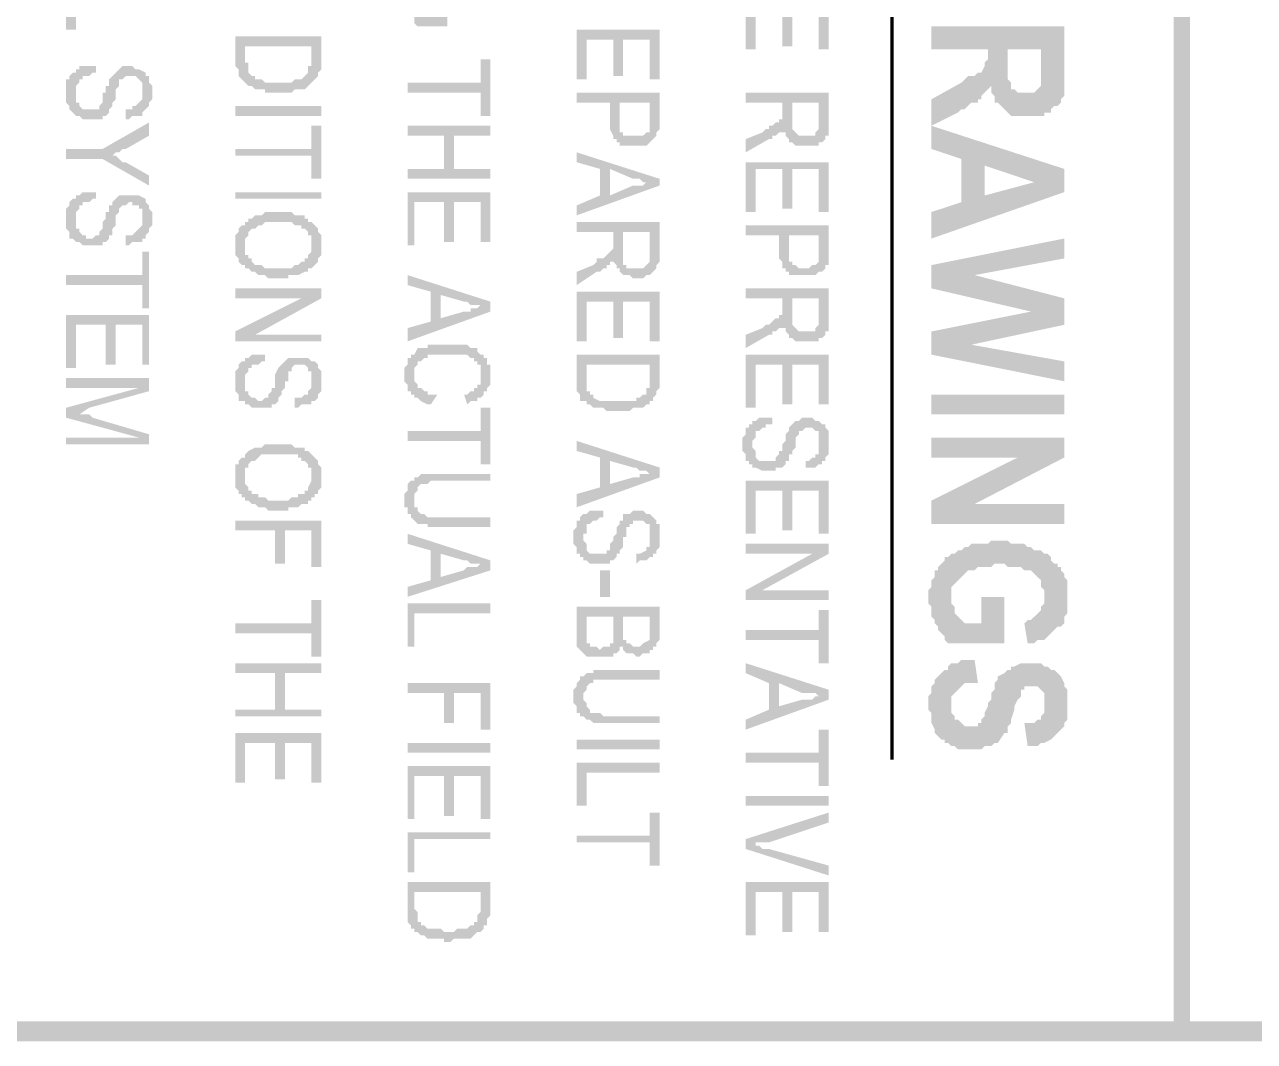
# Model space of a CAD drawing. Header units: inches. Extents: x -186 to 186, y -282 to 282.
# Drawn here: x 131.17 to 144.9, y -282.11 to -270.76 of the extents above; entities that cross this region are included whole.
import ezdxf

# ---------------------------------------------------------------- set-up
doc = ezdxf.new("R2010")
doc.units = ezdxf.units.IN
doc.header["$MEASUREMENT"] = 0
doc.layers.add('H', color=7, linetype='CONTINUOUS', lineweight=100)
doc.layers.add('P', color=250, linetype='CONTINUOUS', lineweight=100)

msp = doc.modelspace()

# ---------------------------------------------------------------- hatches: boundary and pattern name
at = {"layer": 'H', "linetype": 'Continuous'}
for points in [[(144.185, -258), (144, -258), (144.185, -282)], [(144, -258), (144.185, -282), (144, -282)], [(132.556, -270.444), (132.556, -270.333), (131.63, -270.333), (131.63, -270.815), (131.741, -270.815), (131.741, -270.444)], [(135.889, -270.778), (135.889, -270.444), (135.815, -270.444), (135.815, -270.667), (135.63, -270.667), (135.63, -270.63), (135.593, -270.63), (135.556, -270.593), (135.556, -270.556), (135.556, -270.519), (135.519, -270.519), (135.519, -270.481), (135.519, -270.444), (135.519, -270.704), (135.519, -270.741), (135.556, -270.778)], [(140.148, -271.037), (140.148, -270.481), (139.222, -270.481), (139.222, -271.037), (139.333, -271.037), (139.333, -270.593), (139.63, -270.593), (139.63, -271), (139.741, -271), (139.741, -270.593), (140.037, -270.593), (140.037, -271.037)], [(138.259, -271.37), (138.259, -270.815), (137.333, -270.815), (137.333, -271.37), (137.444, -271.37), (137.444, -270.926), (137.741, -270.926), (137.741, -271.333), (137.852, -271.333), (137.852, -270.926), (138.148, -270.926), (138.148, -271.37)], [(142.778, -271.296), (142.778, -270.778), (141.296, -270.778), (141.296, -271.037), (141.926, -271.037), (141.926, -271.074), (141.926, -271.481), (141.963, -271.444), (141.963, -271.481), (141.963, -271.519), (142, -271.556), (142, -271.63), (142.037, -271.63), (142.074, -271.667), (142.111, -271.704), (142.148, -271.741), (142.148, -271.037), (142.519, -271.037), (142.519, -271.222), (142.556, -271.778), (142.556, -271.741), (142.63, -271.741), (142.63, -271.704), (142.667, -271.667), (142.704, -271.667), (142.741, -271.63), (142.741, -271.593), (142.778, -271.556), (142.778, -271.519), (142.778, -271.481), (142.778, -271.444), (142.778, -271.37)], [(134.481, -271.148), (134.481, -270.889), (133.519, -270.889), (133.519, -271.222), (133.556, -271.259), (133.556, -271.296), (133.556, -271.333), (133.593, -271.37), (133.63, -271.407), (133.63, -271), (134.37, -271), (134.37, -271.148), (134.37, -271.407), (134.407, -271.37), (134.444, -271.333), (134.444, -271.296), (134.481, -271.259), (134.481, -271.185)], [(134.37, -271.407), (134.37, -271.148), (134.37, -271.222), (134.333, -271.222), (134.333, -271.259), (134.333, -271.296), (134.296, -271.333), (134.259, -271.37), (134.222, -271.37), (134.185, -271.37), (134.148, -271.407), (134.111, -271.407), (134.074, -271.407), (133.963, -271.407), (133.926, -271.407), (133.852, -271.407), (133.815, -271.37), (133.778, -271.37), (133.741, -271.37), (133.741, -271.333), (133.704, -271.333), (133.667, -271.296), (133.667, -271.259), (133.667, -271.185), (133.63, -271.185), (133.63, -271), (133.63, -271.407), (133.667, -271.444), (133.704, -271.444), (133.741, -271.481), (133.778, -271.481), (133.852, -271.481), (133.852, -271.519), (133.963, -271.519), (134.037, -271.519), (134.074, -271.519), (134.148, -271.519), (134.185, -271.481), (134.222, -271.481), (134.259, -271.481), (134.296, -271.481), (134.333, -271.444)], [(136.37, -271.778), (136.37, -271.148), (136.259, -271.148), (136.259, -271.407), (135.444, -271.407), (135.444, -271.519), (136.259, -271.519), (136.259, -271.778)], [(141.926, -271.481), (141.926, -271.074), (141.926, -271.148), (141.889, -271.185), (141.889, -271.222), (141.852, -271.296), (141.815, -271.296), (141.778, -271.333), (141.704, -271.333), (141.667, -271.37), (141.63, -271.407), (141.296, -271.593), (141.296, -271.889), (141.593, -271.741), (141.63, -271.704), (141.667, -271.704), (141.704, -271.667), (141.741, -271.63), (141.778, -271.63), (141.815, -271.63), (141.815, -271.593), (141.852, -271.593), (141.852, -271.556), (141.889, -271.519)], [(142.556, -271.778), (142.519, -271.222), (142.519, -271.444), (142.444, -271.519), (142.407, -271.519), (142.333, -271.519), (142.296, -271.519), (142.259, -271.519), (142.222, -271.481), (142.185, -271.481), (142.185, -271.444), (142.185, -271.407), (142.148, -271.37), (142.148, -271.037), (142.148, -271.741), (142.185, -271.778), (142.222, -271.778), (142.296, -271.778), (142.333, -271.778), (142.407, -271.778), (142.481, -271.778), (142.519, -271.778)], [(132.593, -271.519), (132.593, -271.444), (132.556, -271.407), (132.556, -271.37), (132.556, -271.333), (132.519, -271.333), (132.519, -271.296), (132.444, -271.259), (132.407, -271.259), (132.37, -271.222), (132.259, -271.222), (132.222, -271.259), (132.185, -271.296), (132.148, -271.333), (132.111, -271.37), (132.111, -271.444), (132.074, -271.444), (132.074, -271.481), (132.074, -271.519), (132.037, -271.519), (132.037, -271.556), (132.037, -271.593), (132.037, -271.63), (132, -271.667), (132, -271.704), (131.963, -271.704), (131.926, -271.704), (131.852, -271.704), (131.815, -271.704), (131.778, -271.667), (131.778, -271.63), (131.741, -271.63), (131.741, -271.593), (131.741, -271.556), (131.741, -271.296), (131.704, -271.296), (131.667, -271.333), (131.667, -271.37), (131.63, -271.37), (131.63, -271.407), (131.63, -271.444), (131.63, -271.63), (131.667, -271.667), (131.667, -271.704), (131.704, -271.741), (131.741, -271.778), (131.778, -271.778), (131.815, -271.815), (131.963, -271.815), (132, -271.815), (132.037, -271.815), (132.037, -271.778), (132.074, -271.778), (132.111, -271.741), (132.111, -271.704), (132.148, -271.667), (132.148, -271.63), (132.185, -271.593), (132.185, -271.556), (132.185, -271.519), (132.185, -271.481), (132.222, -271.444), (132.222, -271.407), (132.222, -271.37), (132.259, -271.37), (132.296, -271.333), (132.333, -271.333), (132.37, -271.333), (132.407, -271.333), (132.444, -271.37), (132.481, -271.407), (132.481, -271.444), (132.481, -271.519), (132.481, -271.741), (132.519, -271.704), (132.556, -271.667), (132.556, -271.63), (132.593, -271.593)], [(131.963, -271.296), (131.963, -271.222), (131.852, -271.222), (131.815, -271.222), (131.778, -271.222), (131.778, -271.259), (131.741, -271.259), (131.741, -271.296), (131.741, -271.519), (131.741, -271.481), (131.741, -271.444), (131.778, -271.407), (131.778, -271.37), (131.815, -271.37), (131.815, -271.333), (131.852, -271.333), (131.889, -271.333), (131.926, -271.296)], [(132.481, -271.741), (132.481, -271.519), (132.481, -271.593), (132.444, -271.63), (132.407, -271.667), (132.37, -271.667), (132.37, -271.704), (132.296, -271.704), (132.296, -271.815), (132.333, -271.815), (132.37, -271.778), (132.407, -271.778), (132.444, -271.778), (132.481, -271.778)], [(138.259, -271.815), (138.259, -271.519), (137.333, -271.519), (137.333, -271.63), (137.704, -271.63), (137.704, -271.926), (137.741, -272), (137.741, -272.037), (137.778, -272.037), (137.778, -272.074), (137.815, -272.074), (137.815, -271.63), (138.148, -271.63), (138.148, -272.074), (138.185, -272.037), (138.222, -272), (138.222, -271.963), (138.259, -271.926), (138.259, -271.852)], [(140.148, -271.852), (140.148, -271.519), (139.222, -271.519), (139.222, -271.63), (139.63, -271.63), (139.63, -271.741), (139.63, -271.889), (139.63, -271.963), (139.667, -271.963), (139.667, -272), (139.704, -272.037), (139.704, -272.074), (139.741, -271.63), (140.037, -271.63), (140.037, -271.852), (140.037, -272.074), (140.074, -272.074), (140.111, -272.037), (140.111, -272), (140.148, -272), (140.148, -271.963), (140.148, -271.926), (140.148, -271.889)], [(133.519, -271.778), (134.481, -271.778), (134.481, -271.667), (133.519, -271.667)], [(138.148, -272.074), (138.148, -271.852), (138.148, -271.889), (138.148, -271.926), (138.148, -271.963), (138.111, -271.963), (138.074, -272), (138.037, -272), (137.889, -272), (137.852, -272), (137.852, -271.963), (137.815, -271.963), (137.815, -271.926), (137.815, -271.889), (137.815, -271.63), (137.815, -272.074), (137.815, -272.111), (137.852, -272.111), (137.889, -272.111), (137.926, -272.111), (138.037, -272.111), (138.074, -272.111), (138.111, -272.111)], [(140.037, -272.074), (140.037, -271.852), (140.037, -271.926), (140, -271.963), (140, -272), (139.963, -272), (139.852, -272), (139.815, -272), (139.778, -271.963), (139.741, -271.926), (139.741, -271.889), (139.741, -271.63), (139.704, -272.074), (139.741, -272.074), (139.778, -272.111), (139.815, -272.111), (139.852, -272.111), (139.963, -272.111), (140, -272.111), (140.037, -272.111)], [(139.63, -271.889), (139.63, -271.741), (139.63, -271.778), (139.63, -271.815), (139.593, -271.815), (139.593, -271.852), (139.556, -271.852), (139.519, -271.889), (139.481, -271.889), (139.481, -271.926), (139.444, -271.926), (139.407, -271.963), (139.222, -272.037), (139.222, -272.185), (139.481, -272.037), (139.519, -272.037), (139.519, -272), (139.556, -272), (139.593, -271.963), (139.63, -271.963), (139.63, -271.926)], [(132.556, -272), (132.556, -271.852), (132.037, -272.148), (132.148, -272.222), (132.185, -272.185), (132.222, -272.185), (132.259, -272.148), (132.296, -272.148)], [(134.481, -272.481), (134.481, -271.889), (134.37, -271.889), (134.37, -272.148), (133.519, -272.148), (133.519, -272.222), (134.37, -272.222), (134.37, -272.481)], [(136.37, -272), (136.37, -271.889), (135.444, -271.889), (135.444, -272), (135.852, -272), (135.852, -272.37), (135.963, -272)], [(142.778, -272.63), (142.778, -272.37), (141.296, -271.889), (141.296, -272.148), (141.63, -272.259), (141.63, -272.741), (141.889, -272.333), (142.444, -272.519)], [(136.37, -272.481), (136.37, -272.37), (135.963, -272.37), (135.963, -272), (135.852, -272.37), (135.444, -272.37), (135.444, -272.481)], [(132.556, -272.556), (132.556, -272.444), (132.296, -272.296), (132.259, -272.296), (132.185, -272.222), (132.148, -272.222), (132.037, -272.148), (131.63, -272.148), (131.63, -272.259), (132.037, -272.259)], [(138.259, -272.556), (138.259, -272.481), (137.333, -272.185), (137.333, -272.296), (137.593, -272.37), (137.593, -272.667), (137.704, -272.37), (137.963, -272.481), (138, -272.481), (138.037, -272.481), (138.074, -272.519), (138.111, -272.519), (138.148, -272.519)], [(138.259, -272.556), (138.148, -272.519), (138.111, -272.519), (138.074, -272.556), (138.037, -272.556), (138, -272.556), (137.963, -272.556), (137.704, -272.667), (137.704, -272.37), (137.593, -272.667), (137.333, -272.778), (137.333, -272.889)], [(140.148, -272.852), (140.148, -272.296), (139.222, -272.296), (139.222, -272.852), (139.333, -272.852), (139.333, -272.37), (139.63, -272.37), (139.63, -272.815), (139.741, -272.815), (139.741, -272.37), (140.037, -272.37), (140.037, -272.852)], [(142.778, -272.63), (142.444, -272.519), (141.889, -272.667), (141.889, -272.333), (141.63, -272.741), (141.296, -272.852), (141.296, -273.148)], [(131.963, -272.704), (131.963, -272.63), (131.852, -272.63), (131.815, -272.63), (131.778, -272.667), (131.741, -272.667), (131.741, -272.704), (131.741, -272.963), (131.741, -272.889), (131.741, -272.852), (131.778, -272.815), (131.778, -272.778), (131.815, -272.778), (131.815, -272.741), (131.852, -272.741), (131.889, -272.741), (131.926, -272.704)], [(133.519, -272.704), (134.481, -272.704), (134.481, -272.63), (133.519, -272.63)], [(136.37, -273.185), (136.37, -272.63), (135.444, -272.63), (135.444, -273.222), (135.519, -273.222), (135.519, -272.741), (135.852, -272.741), (135.852, -273.185), (135.963, -273.185), (135.963, -272.741), (136.259, -272.741), (136.259, -273.185)], [(132.593, -272.926), (132.593, -272.852), (132.556, -272.815), (132.556, -272.778), (132.519, -272.741), (132.519, -272.704), (132.444, -272.667), (132.407, -272.667), (132.37, -272.667), (132.259, -272.667), (132.222, -272.667), (132.185, -272.704), (132.148, -272.741), (132.148, -272.778), (132.111, -272.778), (132.111, -272.852), (132.074, -272.852), (132.074, -272.889), (132.074, -272.926), (132.037, -272.963), (132.037, -273), (132.037, -273.037), (132, -273.074), (132, -273.111), (131.963, -273.111), (131.926, -273.148), (131.852, -273.148), (131.852, -273.111), (131.815, -273.111), (131.778, -273.074), (131.778, -273.037), (131.741, -273.037), (131.741, -273), (131.741, -272.963), (131.741, -272.704), (131.704, -272.704), (131.667, -272.741), (131.667, -272.778), (131.63, -272.815), (131.63, -272.852), (131.63, -273.037), (131.667, -273.074), (131.667, -273.111), (131.667, -273.148), (131.704, -273.148), (131.741, -273.185), (131.778, -273.185), (131.815, -273.222), (131.963, -273.222), (132, -273.222), (132.037, -273.222), (132.037, -273.185), (132.074, -273.185), (132.111, -273.148), (132.111, -273.111), (132.148, -273.111), (132.148, -273.074), (132.148, -273.037), (132.185, -273), (132.185, -272.963), (132.185, -272.926), (132.185, -272.889), (132.222, -272.852), (132.222, -272.815), (132.259, -272.778), (132.296, -272.778), (132.333, -272.741), (132.37, -272.741), (132.37, -272.778), (132.407, -272.778), (132.444, -272.778), (132.444, -272.815), (132.481, -272.815), (132.481, -272.852), (132.481, -272.926), (132.481, -273.148), (132.519, -273.148), (132.519, -273.111), (132.556, -273.074), (132.556, -273.037), (132.593, -273), (132.593, -272.963)], [(132.481, -273.148), (132.481, -272.926), (132.481, -273), (132.444, -273.037), (132.407, -273.074), (132.37, -273.111), (132.296, -273.111), (132.296, -273.222), (132.333, -273.222), (132.37, -273.185), (132.407, -273.185), (132.444, -273.185), (132.481, -273.185)], [(134.481, -273.222), (134.481, -273.148), (134.481, -273.111), (134.444, -273.074), (134.444, -273.037), (134.407, -273), (134.37, -272.963), (134.333, -272.963), (134.333, -272.926), (134.296, -272.926), (134.296, -272.889), (134.259, -272.889), (134.222, -272.889), (134.185, -272.889), (134.148, -272.852), (134.111, -272.852), (134.074, -272.852), (133.889, -272.852), (133.852, -272.852), (133.815, -272.889), (133.778, -272.889), (133.741, -272.889), (133.704, -272.926), (133.667, -272.926), (133.667, -272.963), (133.63, -272.963), (133.63, -273), (133.593, -273), (133.556, -273.037), (133.556, -273.074), (133.519, -273.111), (133.519, -273.148), (133.519, -273.296), (133.519, -273.333), (133.556, -273.37), (133.556, -273.407), (133.593, -273.444), (133.63, -273.444), (133.63, -273.222), (133.63, -273.148), (133.667, -273.111), (133.667, -273.074), (133.704, -273.037), (133.741, -273.037), (133.778, -273), (133.815, -273), (133.852, -272.963), (133.889, -272.963), (134.074, -272.963), (134.111, -272.963), (134.148, -272.963), (134.185, -273), (134.222, -273), (134.259, -273), (134.259, -273.037), (134.296, -273.037), (134.333, -273.074), (134.333, -273.111), (134.37, -273.111), (134.37, -273.148), (134.37, -273.481), (134.407, -273.444), (134.444, -273.407), (134.444, -273.37), (134.481, -273.333), (134.481, -273.296), (134.481, -273.259)], [(138.259, -273.333), (138.259, -272.963), (137.333, -272.963), (137.333, -273.074), (137.741, -273.074), (137.741, -273.185), (137.741, -273.37), (137.741, -273.407), (137.778, -273.444), (137.778, -273.481), (137.815, -273.481), (137.815, -273.519), (137.852, -273.074), (138.148, -273.074), (138.148, -273.333), (138.148, -273.556), (138.185, -273.519), (138.222, -273.481), (138.222, -273.444), (138.259, -273.407)], [(140.148, -273.296), (140.148, -273), (139.222, -273), (139.222, -273.111), (139.593, -273.111), (139.593, -273.37), (139.63, -273.407), (139.63, -273.444), (139.63, -273.481), (139.667, -273.481), (139.667, -273.519), (139.704, -273.519), (139.704, -273.111), (140.037, -273.111), (140.037, -273.519), (140.074, -273.519), (140.111, -273.481), (140.111, -273.444), (140.148, -273.444), (140.148, -273.407), (140.148, -273.37)], [(137.741, -273.37), (137.741, -273.185), (137.741, -273.259), (137.704, -273.296), (137.667, -273.333), (137.63, -273.37), (137.593, -273.37), (137.556, -273.37), (137.556, -273.407), (137.519, -273.444), (137.333, -273.519), (137.333, -273.667), (137.556, -273.519), (137.593, -273.519), (137.63, -273.481), (137.667, -273.481), (137.667, -273.444), (137.704, -273.444), (137.704, -273.407), (137.741, -273.407)], [(138.148, -273.556), (138.148, -273.333), (138.148, -273.37), (138.148, -273.407), (138.111, -273.444), (138.074, -273.481), (138.037, -273.481), (137.963, -273.481), (137.926, -273.481), (137.889, -273.481), (137.889, -273.444), (137.852, -273.444), (137.852, -273.407), (137.852, -273.37), (137.852, -273.074), (137.815, -273.519), (137.852, -273.556), (137.889, -273.556), (137.926, -273.556), (137.963, -273.593), (138.074, -273.593), (138.111, -273.556)], [(140.037, -273.519), (140.037, -273.296), (140.037, -273.37), (140.037, -273.407), (140, -273.444), (139.963, -273.444), (139.926, -273.481), (139.815, -273.481), (139.778, -273.444), (139.741, -273.444), (139.741, -273.407), (139.704, -273.407), (139.704, -273.37), (139.704, -273.333), (139.704, -273.111), (139.704, -273.519), (139.704, -273.556), (139.741, -273.556), (139.778, -273.556), (139.815, -273.556), (139.963, -273.556), (140, -273.556)], [(142.778, -273.37), (142.778, -273.148), (141.296, -273.444), (141.778, -273.556)], [(132.556, -273.926), (132.556, -273.296), (132.481, -273.296), (132.481, -273.556), (131.63, -273.556), (131.63, -273.667), (132.481, -273.667), (132.481, -273.926)], [(134.37, -273.481), (134.37, -273.222), (134.37, -273.296), (134.333, -273.333), (134.333, -273.37), (134.296, -273.37), (134.296, -273.407), (134.259, -273.407), (134.222, -273.444), (134.185, -273.444), (134.148, -273.481), (134.111, -273.481), (133.889, -273.481), (133.852, -273.481), (133.815, -273.444), (133.778, -273.444), (133.741, -273.444), (133.704, -273.407), (133.704, -273.37), (133.667, -273.37), (133.667, -273.333), (133.63, -273.333), (133.63, -273.296), (133.63, -273.259), (133.63, -273.222), (133.63, -273.444), (133.63, -273.481), (133.667, -273.481), (133.704, -273.519), (133.741, -273.519), (133.778, -273.556), (133.815, -273.556), (133.852, -273.556), (133.889, -273.593), (134.111, -273.593), (134.111, -273.556), (134.185, -273.556), (134.222, -273.556), (134.296, -273.519), (134.333, -273.519), (134.333, -273.481)], [(142.778, -274.111), (142.778, -273.815), (141.778, -273.556), (141.296, -273.444), (141.296, -273.704), (142.407, -273.963)], [(136.37, -273.963), (136.37, -273.852), (135.444, -273.556), (135.444, -273.667), (135.704, -273.741), (135.704, -274.074), (135.815, -273.778), (136.074, -273.852), (136.111, -273.852), (136.148, -273.889), (136.185, -273.889), (136.222, -273.889), (136.259, -273.889)], [(134.481, -273.815), (134.481, -273.704), (133.519, -273.704), (133.519, -273.815), (134.259, -273.815)], [(138.259, -274.296), (138.259, -273.741), (137.333, -273.741), (137.333, -274.296), (137.444, -274.296), (137.444, -273.852), (137.741, -273.852), (137.741, -274.259), (137.852, -274.259), (137.852, -273.852), (138.148, -273.852), (138.148, -274.296)], [(140.148, -274.037), (140.148, -273.704), (139.222, -273.704), (139.222, -273.815), (139.63, -273.815), (139.63, -273.926), (139.63, -274.111), (139.63, -274.148), (139.667, -274.148), (139.667, -274.185), (139.704, -274.222), (139.704, -274.259), (139.741, -273.815), (140.037, -273.815), (140.037, -274.037), (140.037, -274.259), (140.074, -274.259), (140.111, -274.222), (140.111, -274.185), (140.148, -274.185), (140.148, -274.148), (140.148, -274.111), (140.148, -274.074)], [(134.481, -273.815), (134.259, -273.815), (133.519, -274.185), (133.741, -274.222)], [(136.37, -273.963), (136.259, -273.889), (136.222, -273.926), (136.185, -273.926), (136.148, -273.926), (136.148, -273.963), (136.111, -273.963), (136.074, -273.963), (135.815, -274.037), (135.815, -273.778), (135.704, -274.074), (135.444, -274.148), (135.444, -274.296)], [(140.037, -274.259), (140.037, -274.037), (140.037, -274.111), (140, -274.148), (140, -274.185), (139.963, -274.185), (139.852, -274.185), (139.815, -274.185), (139.778, -274.148), (139.741, -274.111), (139.741, -274.074), (139.741, -273.815), (139.704, -274.259), (139.741, -274.259), (139.778, -274.296), (139.815, -274.296), (139.852, -274.296), (139.963, -274.296), (140, -274.296), (140.037, -274.296)], [(132.556, -274.556), (132.556, -274), (131.63, -274), (131.63, -274.593), (131.741, -274.593), (131.741, -274.111), (132.074, -274.111), (132.074, -274.556), (132.185, -274.556), (132.185, -274.111), (132.481, -274.111), (132.481, -274.556)], [(139.63, -274.111), (139.63, -273.926), (139.63, -273.963), (139.63, -274), (139.593, -274), (139.593, -274.037), (139.556, -274.037), (139.519, -274.074), (139.481, -274.111), (139.444, -274.111), (139.407, -274.148), (139.222, -274.222), (139.222, -274.37), (139.481, -274.222), (139.519, -274.222), (139.519, -274.185), (139.556, -274.185), (139.593, -274.148), (139.63, -274.148)], [(142.778, -274.111), (142.407, -273.963), (141.296, -274.185), (141.741, -274.333)], [(134.481, -274.296), (134.481, -274.222), (133.741, -274.222), (133.519, -274.185), (133.519, -274.296)], [(142.778, -274.741), (142.778, -274.519), (141.741, -274.333), (141.296, -274.185), (141.296, -274.444)], [(133.852, -274.519), (133.852, -274.444), (133.778, -274.444), (133.741, -274.444), (133.704, -274.444), (133.667, -274.481), (133.63, -274.481), (133.63, -274.519), (133.63, -274.778), (133.63, -274.704), (133.63, -274.667), (133.667, -274.63), (133.667, -274.593), (133.704, -274.593), (133.704, -274.556), (133.741, -274.556), (133.778, -274.556), (133.815, -274.519)], [(136.296, -274.444), (136.259, -274.444), (136.222, -274.407), (136.222, -274.37), (136.185, -274.37), (136.148, -274.37), (136.111, -274.333), (136.074, -274.333), (136.037, -274.333), (136, -274.333), (135.815, -274.333), (135.778, -274.333), (135.704, -274.333), (135.667, -274.333), (135.667, -274.37), (135.63, -274.37), (135.593, -274.37), (135.556, -274.37), (135.519, -274.444), (135.481, -274.444), (135.481, -274.481), (135.444, -274.481), (135.444, -274.519), (135.444, -274.556), (135.407, -274.593), (135.407, -274.741), (135.444, -274.778), (135.444, -274.815), (135.444, -274.852), (135.481, -274.852), (135.481, -274.889), (135.519, -274.889), (135.519, -274.667), (135.519, -274.63), (135.519, -274.593), (135.556, -274.556), (135.556, -274.519), (135.593, -274.519), (135.63, -274.481), (135.667, -274.481), (135.667, -274.444), (135.704, -274.444), (135.741, -274.444), (135.778, -274.444), (136.037, -274.444), (136.074, -274.444), (136.111, -274.444), (136.148, -274.481), (136.185, -274.481), (136.185, -274.519), (136.222, -274.519), (136.222, -274.556), (136.259, -274.556), (136.259, -274.593), (136.259, -274.667)], [(136.37, -274.667), (136.37, -274.63), (136.37, -274.593), (136.37, -274.556), (136.333, -274.556), (136.333, -274.519), (136.333, -274.481), (136.296, -274.481), (136.296, -274.444), (136.259, -274.667), (136.259, -274.741), (136.259, -274.778), (136.222, -274.778), (136.222, -274.815), (136.185, -274.815), (136.185, -274.852), (136.148, -274.852), (136.111, -274.889), (136.074, -274.889), (136.111, -275), (136.148, -274.963), (136.185, -274.963), (136.222, -274.963), (136.222, -274.926), (136.259, -274.926), (136.296, -274.889), (136.296, -274.852), (136.333, -274.852), (136.333, -274.815), (136.37, -274.778), (136.37, -274.704)], [(138.259, -274.704), (138.259, -274.444), (137.333, -274.444), (137.333, -274.815), (137.333, -274.852), (137.37, -274.889), (137.37, -274.926), (137.37, -274.963), (137.407, -274.963), (137.444, -274.963), (137.444, -274.556), (138.148, -274.556), (138.148, -274.704), (138.148, -274.963), (138.185, -274.963), (138.185, -274.926), (138.222, -274.889), (138.222, -274.852), (138.259, -274.815), (138.259, -274.741)], [(140.148, -275), (140.148, -274.444), (139.222, -274.444), (139.222, -275.037), (139.333, -275.037), (139.333, -274.556), (139.63, -274.556), (139.63, -275), (139.741, -275), (139.741, -274.556), (140.037, -274.556), (140.037, -275)], [(134.481, -274.741), (134.481, -274.667), (134.481, -274.63), (134.444, -274.593), (134.444, -274.556), (134.407, -274.519), (134.37, -274.519), (134.333, -274.481), (134.296, -274.481), (134.148, -274.481), (134.111, -274.481), (134.074, -274.519), (134.037, -274.556), (134, -274.593), (133.963, -274.667), (133.963, -274.704), (133.963, -274.741), (133.963, -274.778), (133.963, -274.815), (133.926, -274.815), (133.926, -274.852), (133.889, -274.889), (133.889, -274.926), (133.852, -274.926), (133.815, -274.963), (133.778, -274.963), (133.741, -274.926), (133.704, -274.926), (133.667, -274.889), (133.667, -274.852), (133.63, -274.852), (133.63, -274.815), (133.63, -274.778), (133.63, -274.519), (133.593, -274.519), (133.556, -274.556), (133.556, -274.593), (133.519, -274.63), (133.519, -274.667), (133.519, -274.852), (133.556, -274.889), (133.556, -274.926), (133.556, -274.963), (133.593, -274.963), (133.63, -274.963), (133.63, -275), (133.667, -275), (133.704, -275.037), (133.852, -275.037), (133.889, -275.037), (133.926, -275.037), (133.926, -275), (133.963, -275), (134, -274.963), (134, -274.926), (134.037, -274.889), (134.037, -274.852), (134.074, -274.815), (134.074, -274.778), (134.074, -274.741), (134.111, -274.741), (134.111, -274.704), (134.111, -274.667), (134.111, -274.63), (134.148, -274.63), (134.148, -274.593), (134.185, -274.556), (134.222, -274.556), (134.259, -274.556), (134.296, -274.556), (134.333, -274.593), (134.333, -274.63), (134.37, -274.63), (134.37, -274.667), (134.37, -274.741), (134.37, -274.963), (134.407, -274.963), (134.444, -274.926), (134.444, -274.889), (134.481, -274.852), (134.481, -274.815), (134.481, -274.778)], [(138.148, -274.963), (138.148, -274.704), (138.148, -274.778), (138.148, -274.815), (138.111, -274.815), (138.111, -274.852), (138.111, -274.889), (138.074, -274.889), (138.037, -274.926), (138, -274.926), (138, -274.963), (137.963, -274.963), (137.926, -274.963), (137.889, -274.963), (137.852, -274.963), (137.741, -274.963), (137.704, -274.963), (137.63, -274.963), (137.593, -274.963), (137.519, -274.926), (137.519, -274.889), (137.481, -274.889), (137.481, -274.852), (137.444, -274.852), (137.444, -274.815), (137.444, -274.778), (137.444, -274.741), (137.444, -274.556), (137.444, -274.963), (137.444, -275), (137.481, -275), (137.519, -275.037), (137.556, -275.037), (137.63, -275.037), (137.667, -275.074), (137.741, -275.074), (137.778, -275.074), (137.815, -275.074), (137.852, -275.074), (137.926, -275.074), (137.963, -275.037), (138, -275.037), (138.037, -275.037), (138.074, -275.037), (138.111, -275), (138.148, -275)], [(132.556, -274.852), (132.556, -274.704), (131.63, -274.704), (131.63, -274.815), (132.444, -274.815)], [(135.778, -274.889), (135.741, -274.889), (135.704, -274.889), (135.667, -274.889), (135.667, -274.852), (135.63, -274.852), (135.593, -274.815), (135.556, -274.815), (135.556, -274.778), (135.519, -274.741), (135.519, -274.704), (135.519, -274.667), (135.519, -274.889), (135.519, -274.926), (135.556, -274.926), (135.593, -274.963), (135.667, -275), (135.704, -275)], [(132.556, -274.852), (132.444, -274.815), (131.63, -275.037), (131.778, -275.111), (131.889, -275.037)], [(134.37, -274.963), (134.37, -274.741), (134.37, -274.815), (134.333, -274.852), (134.333, -274.889), (134.296, -274.889), (134.259, -274.926), (134.185, -274.926), (134.185, -275.037), (134.222, -275.037), (134.259, -275), (134.296, -275), (134.333, -275), (134.37, -275)], [(141.296, -275.111), (142.778, -275.111), (142.778, -274.889), (141.296, -274.889)], [(132.556, -275.444), (132.556, -275.333), (131.926, -275.148), (131.889, -275.111), (131.852, -275.111), (131.815, -275.111), (131.778, -275.111), (131.63, -275.037), (131.63, -275.148), (132.444, -275.37)], [(136.37, -275.667), (136.37, -275.037), (136.259, -275.037), (136.259, -275.296), (135.444, -275.296), (135.444, -275.407), (136.259, -275.407), (136.259, -275.667)], [(140.148, -275.444), (140.148, -275.37), (140.148, -275.333), (140.148, -275.296), (140.111, -275.259), (140.111, -275.222), (140.074, -275.222), (140.037, -275.185), (140, -275.185), (139.963, -275.148), (139.852, -275.148), (139.815, -275.185), (139.778, -275.185), (139.741, -275.222), (139.704, -275.259), (139.704, -275.296), (139.667, -275.333), (139.667, -275.37), (139.667, -275.407), (139.63, -275.444), (139.63, -275.481), (139.63, -275.519), (139.593, -275.519), (139.593, -275.556), (139.556, -275.593), (139.556, -275.63), (139.519, -275.63), (139.481, -275.63), (139.444, -275.63), (139.407, -275.63), (139.37, -275.63), (139.333, -275.593), (139.333, -275.556), (139.333, -275.519), (139.296, -275.481), (139.296, -275.185), (139.296, -275.222), (139.259, -275.222), (139.259, -275.259), (139.222, -275.259), (139.222, -275.296), (139.222, -275.333), (139.185, -275.37), (139.185, -275.519), (139.222, -275.556), (139.222, -275.593), (139.222, -275.63), (139.259, -275.63), (139.259, -275.667), (139.296, -275.667), (139.296, -275.704), (139.333, -275.704), (139.407, -275.741), (139.556, -275.741), (139.556, -275.704), (139.593, -275.704), (139.63, -275.704), (139.667, -275.667), (139.667, -275.63), (139.704, -275.63), (139.704, -275.593), (139.704, -275.556), (139.741, -275.556), (139.741, -275.519), (139.778, -275.481), (139.778, -275.444), (139.778, -275.407), (139.778, -275.37), (139.815, -275.333), (139.815, -275.296), (139.852, -275.296), (139.889, -275.259), (139.926, -275.259), (139.963, -275.259), (140, -275.296), (140.037, -275.296), (140.037, -275.333), (140.037, -275.37), (140.037, -275.444), (140.074, -275.667), (140.074, -275.63), (140.111, -275.63), (140.111, -275.593), (140.148, -275.556), (140.148, -275.519)], [(139.519, -275.222), (139.519, -275.148), (139.444, -275.148), (139.407, -275.148), (139.37, -275.148), (139.333, -275.185), (139.296, -275.185), (139.296, -275.444), (139.296, -275.407), (139.333, -275.37), (139.333, -275.296), (139.37, -275.296), (139.407, -275.259), (139.444, -275.259), (139.444, -275.222), (139.481, -275.222)], [(132.556, -275.444), (132.444, -275.37), (131.63, -275.37), (131.63, -275.444)], [(138.259, -275.815), (138.259, -275.704), (137.333, -275.407), (137.333, -275.519), (137.593, -275.593), (137.593, -275.926), (137.704, -275.63), (137.963, -275.704), (138, -275.704), (138.037, -275.741), (138.074, -275.741), (138.111, -275.741), (138.148, -275.778)], [(142.778, -275.593), (142.778, -275.37), (141.296, -275.37), (141.296, -275.593), (142.259, -275.593)], [(134.481, -275.815), (134.481, -275.741), (134.481, -275.704), (134.444, -275.667), (134.444, -275.63), (134.407, -275.593), (134.37, -275.556), (134.333, -275.519), (134.296, -275.519), (134.296, -275.481), (134.259, -275.481), (134.222, -275.481), (134.185, -275.481), (134.148, -275.444), (134.111, -275.444), (134.074, -275.444), (133.889, -275.444), (133.852, -275.444), (133.815, -275.481), (133.778, -275.481), (133.741, -275.481), (133.667, -275.519), (133.63, -275.556), (133.63, -275.593), (133.593, -275.593), (133.556, -275.63), (133.556, -275.667), (133.519, -275.667), (133.519, -275.704), (133.519, -275.741), (133.519, -275.889), (133.519, -275.926), (133.556, -275.963), (133.556, -276), (133.593, -276), (133.593, -276.037), (133.63, -276.037), (133.63, -275.815), (133.63, -275.741), (133.63, -275.704), (133.667, -275.704), (133.667, -275.667), (133.704, -275.63), (133.741, -275.63), (133.778, -275.593), (133.815, -275.556), (133.852, -275.556), (133.889, -275.556), (134.074, -275.556), (134.111, -275.556), (134.148, -275.556), (134.185, -275.556), (134.222, -275.556), (134.222, -275.593), (134.259, -275.593), (134.259, -275.63), (134.296, -275.63), (134.333, -275.667), (134.333, -275.704), (134.37, -275.704), (134.37, -275.741), (134.37, -276.037), (134.407, -276.037), (134.407, -276), (134.444, -276), (134.444, -275.963), (134.481, -275.926), (134.481, -275.889), (134.481, -275.852)], [(140.074, -275.667), (140.037, -275.444), (140.037, -275.519), (140.037, -275.556), (140, -275.556), (140, -275.593), (139.963, -275.593), (139.926, -275.63), (139.889, -275.63), (139.889, -275.704), (139.926, -275.704), (139.963, -275.704), (140, -275.704), (140.037, -275.667)], [(138.259, -275.815), (138.148, -275.778), (138.111, -275.778), (138.074, -275.778), (138.037, -275.778), (138.037, -275.815), (138, -275.815), (137.963, -275.815), (137.704, -275.889), (137.704, -275.63), (137.593, -275.926), (137.333, -276), (137.333, -276.148)], [(142.778, -275.593), (142.259, -275.593), (141.296, -276.074), (141.778, -276.111)], [(134.37, -276.037), (134.37, -275.815), (134.37, -275.852), (134.333, -275.926), (134.333, -275.963), (134.296, -275.963), (134.296, -276), (134.259, -276), (134.222, -276), (134.222, -276.037), (134.185, -276.037), (134.148, -276.037), (134.111, -276.074), (133.889, -276.074), (133.852, -276.037), (133.815, -276.037), (133.778, -276.037), (133.778, -276), (133.741, -276), (133.704, -276), (133.704, -275.963), (133.667, -275.963), (133.667, -275.926), (133.63, -275.889), (133.63, -275.852), (133.63, -275.815), (133.63, -276.037), (133.63, -276.074), (133.667, -276.074), (133.704, -276.111), (133.741, -276.111), (133.778, -276.148), (133.815, -276.148), (133.852, -276.148), (133.889, -276.185), (134.111, -276.185), (134.111, -276.148), (134.185, -276.148), (134.222, -276.148), (134.259, -276.111), (134.296, -276.111), (134.333, -276.111), (134.333, -276.074), (134.37, -276.074)], [(136.37, -276.37), (136.37, -276.259), (135.741, -276.259), (135.704, -276.259), (135.667, -276.259), (135.63, -276.222), (135.593, -276.222), (135.556, -276.185), (135.556, -276.148), (135.519, -276.148), (135.519, -276.111), (135.519, -275.815), (135.519, -275.852), (135.481, -275.852), (135.444, -275.889), (135.444, -275.926), (135.444, -275.963), (135.407, -276), (135.407, -276.148), (135.444, -276.148), (135.444, -276.185), (135.444, -276.222), (135.481, -276.222), (135.481, -276.259), (135.519, -276.296), (135.556, -276.333), (135.593, -276.333), (135.63, -276.333), (135.667, -276.333), (135.667, -276.37), (135.815, -276.37)], [(136.37, -275.852), (136.37, -275.778), (135.704, -275.778), (135.63, -275.778), (135.593, -275.778), (135.556, -275.815), (135.519, -275.815), (135.519, -276.037), (135.519, -276), (135.556, -275.963), (135.556, -275.926), (135.593, -275.889), (135.63, -275.889), (135.667, -275.889), (135.704, -275.852), (135.815, -275.852)], [(140.148, -276.444), (140.148, -275.852), (139.222, -275.852), (139.222, -276.444), (139.333, -276.444), (139.333, -275.963), (139.63, -275.963), (139.63, -276.407), (139.741, -276.407), (139.741, -275.963), (140.037, -275.963), (140.037, -276.444)], [(142.778, -276.333), (142.778, -276.111), (141.778, -276.111), (141.296, -276.074), (141.296, -276.333)], [(138.259, -276.481), (138.259, -276.407), (138.259, -276.37), (138.259, -276.333), (138.222, -276.333), (138.222, -276.296), (138.185, -276.259), (138.148, -276.222), (138.111, -276.222), (138.074, -276.185), (137.963, -276.185), (137.926, -276.222), (137.889, -276.222), (137.852, -276.222), (137.852, -276.259), (137.852, -276.296), (137.815, -276.296), (137.815, -276.333), (137.778, -276.37), (137.778, -276.407), (137.778, -276.444), (137.741, -276.481), (137.741, -276.519), (137.704, -276.556), (137.704, -276.593), (137.704, -276.63), (137.667, -276.63), (137.667, -276.667), (137.63, -276.667), (137.593, -276.667), (137.556, -276.667), (137.519, -276.667), (137.481, -276.667), (137.444, -276.63), (137.444, -276.593), (137.444, -276.556), (137.407, -276.519), (137.407, -276.222), (137.37, -276.259), (137.37, -276.296), (137.333, -276.296), (137.333, -276.333), (137.333, -276.37), (137.296, -276.407), (137.296, -276.556), (137.333, -276.593), (137.333, -276.63), (137.333, -276.667), (137.37, -276.667), (137.37, -276.704), (137.407, -276.704), (137.407, -276.741), (137.444, -276.741), (137.481, -276.778), (137.519, -276.778), (137.667, -276.778), (137.704, -276.778), (137.704, -276.741), (137.741, -276.741), (137.778, -276.704), (137.778, -276.667), (137.815, -276.667), (137.815, -276.63), (137.852, -276.593), (137.852, -276.556), (137.852, -276.519), (137.852, -276.481), (137.889, -276.481), (137.889, -276.444), (137.889, -276.407), (137.889, -276.37), (137.926, -276.37), (137.926, -276.333), (137.963, -276.333), (137.963, -276.296), (138, -276.296), (138.037, -276.296), (138.074, -276.296), (138.111, -276.333), (138.148, -276.333), (138.148, -276.37), (138.148, -276.407), (138.148, -276.481), (138.185, -276.704), (138.185, -276.667), (138.222, -276.667), (138.222, -276.63), (138.259, -276.593), (138.259, -276.556)], [(137.63, -276.259), (137.63, -276.185), (137.556, -276.185), (137.519, -276.185), (137.481, -276.185), (137.444, -276.222), (137.407, -276.222), (137.407, -276.481), (137.407, -276.444), (137.444, -276.444), (137.444, -276.407), (137.444, -276.333), (137.481, -276.333), (137.519, -276.296), (137.556, -276.296), (137.593, -276.259)], [(134.481, -276.815), (134.481, -276.296), (133.519, -276.296), (133.519, -276.407), (133.963, -276.407), (133.963, -276.778), (134.074, -276.778), (134.074, -276.407), (134.37, -276.407), (134.37, -276.815)], [(136.37, -276.852), (136.37, -276.741), (135.444, -276.444), (135.444, -276.556), (135.704, -276.63), (135.704, -276.963), (135.815, -276.667), (136.074, -276.741), (136.111, -276.741), (136.148, -276.778), (136.185, -276.778), (136.222, -276.778), (136.259, -276.778)], [(138.185, -276.704), (138.148, -276.481), (138.148, -276.556), (138.148, -276.593), (138.111, -276.593), (138.111, -276.63), (138.037, -276.667), (138, -276.667), (138, -276.778), (138.037, -276.741), (138.074, -276.741), (138.111, -276.741), (138.148, -276.704)], [(140.148, -276.667), (140.148, -276.556), (139.222, -276.556), (139.222, -276.667), (139.963, -276.667)], [(142.593, -276.667), (142.556, -276.667), (142.519, -276.63), (142.481, -276.63), (142.444, -276.63), (142.407, -276.593), (142.37, -276.593), (142.333, -276.556), (142.296, -276.556), (142.259, -276.556), (142.222, -276.556), (142.185, -276.556), (142.148, -276.519), (141.963, -276.519), (141.926, -276.556), (141.852, -276.556), (141.815, -276.556), (141.778, -276.556), (141.741, -276.556), (141.704, -276.593), (141.667, -276.593), (141.63, -276.63), (141.593, -276.63), (141.556, -276.667), (141.519, -276.667), (141.519, -277.148), (141.519, -277.111), (141.519, -277.037), (141.556, -277), (141.593, -276.963), (141.63, -276.926), (141.667, -276.889), (141.704, -276.852), (141.778, -276.852), (141.815, -276.815), (141.852, -276.815), (141.889, -276.815), (141.926, -276.815), (141.963, -276.815), (142, -276.778), (142.111, -276.778), (142.148, -276.815), (142.222, -276.815), (142.296, -276.815), (142.333, -276.852), (142.37, -276.852), (142.407, -276.852), (142.444, -276.889), (142.481, -276.926), (142.519, -276.963), (142.519, -277), (142.519, -277.037), (142.556, -277.074), (142.556, -277.111), (142.556, -277.148)], [(136.37, -276.852), (136.259, -276.778), (136.222, -276.815), (136.185, -276.815), (136.148, -276.815), (136.111, -276.815), (136.074, -276.852), (135.815, -276.926), (135.815, -276.667), (135.704, -276.963), (135.444, -277.037), (135.444, -277.148)], [(140.148, -276.667), (139.963, -276.667), (139.222, -277.074), (139.407, -277.074)], [(142.111, -277.667), (142.111, -277.148), (141.852, -277.148), (141.852, -277.444), (141.667, -277.444), (141.593, -277.37), (141.556, -277.333), (141.556, -277.296), (141.556, -277.259), (141.519, -277.222), (141.519, -277.185), (141.519, -277.148), (141.519, -276.667), (141.481, -276.704), (141.444, -276.704), (141.444, -276.741), (141.407, -276.778), (141.37, -276.815), (141.37, -276.852), (141.333, -276.852), (141.333, -276.889), (141.333, -276.926), (141.296, -276.963), (141.296, -277), (141.296, -277.037), (141.259, -277.074), (141.259, -277.222), (141.296, -277.259), (141.296, -277.296), (141.296, -277.333), (141.296, -277.37), (141.333, -277.407), (141.333, -277.444), (141.37, -277.481), (141.37, -277.519), (141.407, -277.556), (141.444, -277.593), (141.444, -277.63), (141.481, -277.667)], [(142.815, -277.148), (142.815, -277.037), (142.815, -277), (142.815, -276.963), (142.778, -276.926), (142.778, -276.889), (142.741, -276.852), (142.741, -276.815), (142.704, -276.815), (142.704, -276.778), (142.667, -276.778), (142.63, -276.741), (142.63, -276.704), (142.593, -276.667), (142.556, -277.148), (142.556, -277.185), (142.556, -277.222), (142.519, -277.259), (142.519, -277.296), (142.444, -277.37), (142.407, -277.407), (142.37, -277.407), (142.333, -277.444), (142.37, -277.667), (142.444, -277.667), (142.481, -277.63), (142.519, -277.63), (142.556, -277.63), (142.593, -277.593), (142.63, -277.556), (142.667, -277.519), (142.704, -277.481), (142.741, -277.481), (142.778, -277.444), (142.778, -277.407), (142.778, -277.37), (142.815, -277.333), (142.815, -277.296), (142.815, -277.222), (142.815, -277.185)], [(137.593, -277.148), (137.704, -277.148), (137.704, -276.852), (137.593, -276.852)], [(134.481, -277.815), (134.481, -277.185), (134.37, -277.185), (134.37, -277.444), (133.519, -277.444), (133.519, -277.556), (134.37, -277.556), (134.37, -277.815)], [(140.148, -277.185), (140.148, -277.074), (139.407, -277.074), (139.222, -277.074), (139.222, -277.185)], [(136.37, -277.333), (136.37, -277.222), (135.444, -277.222), (135.444, -277.704), (135.519, -277.704), (135.519, -277.333)], [(138.259, -277.556), (138.259, -277.259), (137.333, -277.259), (137.333, -277.63), (137.333, -277.667), (137.333, -277.704), (137.37, -277.741), (137.407, -277.778), (137.444, -277.37), (137.741, -277.37), (137.741, -277.519), (137.778, -277.778), (137.815, -277.741), (137.815, -277.704), (137.852, -277.704), (137.852, -277.741), (137.852, -277.37), (138.148, -277.37), (138.148, -277.519), (138.148, -277.741), (138.185, -277.741), (138.185, -277.704), (138.222, -277.704), (138.222, -277.667), (138.259, -277.63)], [(140.148, -277.889), (140.148, -277.296), (140.037, -277.296), (140.037, -277.519), (139.222, -277.519), (139.222, -277.63), (140.037, -277.63), (140.037, -277.889)], [(137.778, -277.778), (137.741, -277.519), (137.741, -277.63), (137.741, -277.667), (137.704, -277.667), (137.704, -277.704), (137.667, -277.704), (137.63, -277.704), (137.593, -277.741), (137.556, -277.704), (137.519, -277.704), (137.481, -277.704), (137.481, -277.667), (137.444, -277.667), (137.444, -277.63), (137.444, -277.593), (137.444, -277.556), (137.444, -277.37), (137.407, -277.778), (137.444, -277.815), (137.481, -277.815), (137.519, -277.815), (137.667, -277.815), (137.704, -277.815), (137.741, -277.815), (137.741, -277.778)], [(138.148, -277.741), (138.148, -277.519), (138.148, -277.593), (138.148, -277.63), (138.074, -277.667), (138.037, -277.704), (137.963, -277.704), (137.926, -277.667), (137.889, -277.667), (137.889, -277.63), (137.852, -277.63), (137.852, -277.37), (137.852, -277.741), (137.889, -277.778), (137.926, -277.778), (137.963, -277.778), (138, -277.815), (138.037, -277.815), (138.074, -277.778), (138.111, -277.778), (138.148, -277.778)], [(141.815, -278.111), (141.778, -277.852), (141.741, -277.852), (141.667, -277.852), (141.63, -277.852), (141.593, -277.889), (141.556, -277.889), (141.519, -277.889), (141.481, -277.926), (141.519, -278.37), (141.519, -278.333), (141.519, -278.296), (141.519, -278.259), (141.556, -278.222), (141.593, -278.185), (141.63, -278.148), (141.667, -278.111), (141.704, -278.111), (141.778, -278.111)], [(134.481, -278), (134.481, -277.889), (133.519, -277.889), (133.519, -278), (133.963, -278), (133.963, -278.407), (134.074, -278)], [(134.481, -278.481), (134.481, -278.407), (134.074, -278.407), (134.074, -278), (133.963, -278.407), (133.519, -278.407), (133.519, -278.481)], [(138.259, -278.074), (138.259, -277.963), (137.63, -277.963), (137.593, -277.963), (137.519, -277.963), (137.519, -278), (137.481, -278), (137.444, -278), (137.407, -278.037), (137.407, -278.259), (137.407, -278.222), (137.444, -278.185), (137.444, -278.148), (137.481, -278.111), (137.519, -278.111), (137.519, -278.074), (137.556, -278.074), (137.593, -278.074), (137.704, -278.074)], [(140.148, -278.296), (140.148, -278.185), (139.222, -277.889), (139.222, -278), (139.481, -278.111), (139.481, -278.407), (139.593, -278.111), (139.852, -278.222), (139.889, -278.222), (139.926, -278.222), (139.963, -278.222), (140, -278.222), (140.037, -278.259)], [(142.815, -278.333), (142.815, -278.259), (142.815, -278.222), (142.815, -278.185), (142.778, -278.148), (142.778, -278.111), (142.741, -278.037), (142.704, -278), (142.667, -277.963), (142.63, -277.963), (142.593, -277.926), (142.556, -277.926), (142.519, -277.889), (142.481, -277.889), (142.444, -277.889), (142.37, -277.889), (142.333, -277.889), (142.296, -277.889), (142.222, -277.926), (142.185, -277.926), (142.185, -277.963), (142.148, -277.963), (142.111, -278), (142.037, -278.037), (142.037, -278.074), (142, -278.111), (142, -278.148), (142, -278.185), (141.963, -278.222), (141.963, -278.296), (141.926, -278.333), (141.926, -278.37), (141.889, -278.444), (141.889, -278.481), (141.852, -278.519), (141.852, -278.556), (141.815, -278.556), (141.815, -278.593), (141.778, -278.593), (141.667, -278.593), (141.63, -278.556), (141.593, -278.519), (141.556, -278.519), (141.556, -278.481), (141.519, -278.444), (141.519, -278.407), (141.519, -278.37), (141.481, -277.926), (141.481, -277.963), (141.444, -277.963), (141.407, -278), (141.37, -278.037), (141.333, -278.074), (141.333, -278.111), (141.296, -278.148), (141.296, -278.185), (141.296, -278.222), (141.259, -278.259), (141.259, -278.407), (141.296, -278.444), (141.296, -278.481), (141.296, -278.556), (141.333, -278.63), (141.333, -278.667), (141.37, -278.704), (141.407, -278.741), (141.444, -278.741), (141.444, -278.778), (141.481, -278.778), (141.519, -278.815), (141.556, -278.815), (141.593, -278.852), (141.667, -278.852), (141.741, -278.852), (141.778, -278.852), (141.815, -278.852), (141.852, -278.852), (141.889, -278.815), (141.926, -278.815), (141.963, -278.815), (142, -278.778), (142.037, -278.778), (142.111, -278.667), (142.148, -278.667), (142.148, -278.63), (142.148, -278.593), (142.185, -278.556), (142.185, -278.519), (142.222, -278.407), (142.222, -278.37), (142.259, -278.296), (142.296, -278.259), (142.296, -278.222), (142.296, -278.185), (142.333, -278.185), (142.333, -278.148), (142.37, -278.148), (142.481, -278.148), (142.519, -278.185), (142.556, -278.222), (142.556, -278.259), (142.556, -278.296), (142.556, -278.333), (142.556, -278.778), (142.63, -278.741), (142.667, -278.704), (142.741, -278.63), (142.778, -278.593), (142.778, -278.556), (142.815, -278.519), (142.815, -278.481), (142.815, -278.444), (142.815, -278.37)], [(136.37, -278.63), (136.37, -278.111), (135.444, -278.111), (135.444, -278.222), (135.852, -278.222), (135.852, -278.556), (135.963, -278.556), (135.963, -278.222), (136.259, -278.222), (136.259, -278.63)], [(138.259, -278.556), (138.259, -278.481), (137.63, -278.481), (137.593, -278.444), (137.556, -278.444), (137.519, -278.444), (137.481, -278.444), (137.481, -278.407), (137.444, -278.37), (137.444, -278.333), (137.407, -278.296), (137.407, -278.037), (137.37, -278.037), (137.37, -278.074), (137.333, -278.111), (137.333, -278.148), (137.296, -278.185), (137.296, -278.333), (137.333, -278.37), (137.333, -278.444), (137.37, -278.444), (137.37, -278.481), (137.407, -278.481), (137.444, -278.519), (137.481, -278.519), (137.519, -278.556), (137.556, -278.556), (137.704, -278.556)], [(140.148, -278.296), (140.037, -278.259), (140, -278.259), (139.963, -278.296), (139.926, -278.296), (139.889, -278.296), (139.852, -278.296), (139.593, -278.37), (139.593, -278.111), (139.481, -278.407), (139.222, -278.519), (139.222, -278.63)], [(142.556, -278.778), (142.556, -278.333), (142.556, -278.37), (142.556, -278.444), (142.519, -278.481), (142.519, -278.519), (142.481, -278.519), (142.444, -278.556), (142.407, -278.556), (142.333, -278.556), (142.37, -278.815), (142.407, -278.815), (142.444, -278.815), (142.481, -278.815), (142.519, -278.778)], [(134.481, -279.222), (134.481, -278.667), (133.519, -278.667), (133.519, -279.222), (133.63, -279.222), (133.63, -278.778), (133.963, -278.778), (133.963, -279.185), (134.074, -279.185), (134.074, -278.778), (134.37, -278.778), (134.37, -279.222)], [(140.148, -279.259), (140.148, -278.63), (140.037, -278.63), (140.037, -278.889), (139.222, -278.889), (139.222, -279), (140.037, -279), (140.037, -279.259)], [(135.444, -278.889), (136.37, -278.889), (136.37, -278.778), (135.444, -278.778)], [(137.333, -278.852), (138.259, -278.852), (138.259, -278.741), (137.333, -278.741)], [(136.37, -279.63), (136.37, -279.037), (135.444, -279.037), (135.444, -279.63), (135.519, -279.63), (135.519, -279.148), (135.852, -279.148), (135.852, -279.593), (135.963, -279.593), (135.963, -279.148), (136.259, -279.148), (136.259, -279.63)], [(138.259, -279.111), (138.259, -279), (137.333, -279), (137.333, -279.481), (137.444, -279.481), (137.444, -279.111)], [(139.222, -279.481), (140.148, -279.481), (140.148, -279.37), (139.222, -279.37)], [(138.259, -280.148), (138.259, -279.556), (138.148, -279.556), (138.148, -279.815), (137.333, -279.815), (137.333, -279.889), (138.148, -279.889), (138.148, -280.148)], [(140.148, -279.667), (140.148, -279.556), (139.222, -279.852), (139.333, -279.926), (139.333, -279.889), (139.37, -279.889), (139.407, -279.889), (139.444, -279.889), (139.481, -279.889)], [(136.37, -279.852), (136.37, -279.778), (135.444, -279.778), (135.444, -280.222), (135.519, -280.222), (135.519, -279.852)], [(140.148, -280.259), (140.148, -280.148), (139.481, -279.963), (139.444, -279.963), (139.407, -279.963), (139.37, -279.926), (139.333, -279.926), (139.222, -279.852), (139.222, -279.963)], [(136.37, -280.63), (136.37, -280.333), (135.444, -280.333), (135.444, -280.704), (135.444, -280.741), (135.444, -280.778), (135.481, -280.815), (135.481, -280.852), (135.519, -280.852), (135.519, -280.889), (135.519, -280.444), (136.259, -280.444), (136.259, -280.63), (136.259, -280.889), (136.296, -280.852), (136.296, -280.815), (136.333, -280.815), (136.333, -280.778), (136.333, -280.741), (136.37, -280.704)], [(140.148, -280.889), (140.148, -280.333), (139.222, -280.333), (139.222, -280.926), (139.333, -280.926), (139.333, -280.444), (139.63, -280.444), (139.63, -280.889), (139.741, -280.889), (139.741, -280.444), (140.037, -280.444), (140.037, -280.889)], [(136.259, -280.889), (136.259, -280.63), (136.259, -280.667), (136.222, -280.704), (136.222, -280.741), (136.222, -280.778), (136.185, -280.778), (136.185, -280.815), (136.148, -280.815), (136.111, -280.852), (136.074, -280.852), (136.037, -280.852), (136, -280.852), (135.963, -280.889), (135.852, -280.889), (135.815, -280.852), (135.741, -280.852), (135.704, -280.852), (135.667, -280.852), (135.63, -280.815), (135.593, -280.815), (135.593, -280.778), (135.556, -280.778), (135.556, -280.741), (135.556, -280.704), (135.556, -280.667), (135.519, -280.63), (135.519, -280.444), (135.519, -280.889), (135.556, -280.889), (135.593, -280.926), (135.63, -280.926), (135.667, -280.963), (135.741, -280.963), (135.778, -280.963), (135.852, -280.963), (135.852, -281), (135.926, -281), (135.963, -280.963), (136.037, -280.963), (136.074, -280.963), (136.111, -280.963), (136.148, -280.963), (136.185, -280.926), (136.222, -280.889)], [(-185.889, -281.889), (-186.111, -282.111), (185.889, -281.889)], [(-186.111, -282.111), (185.889, -281.889), (186.111, -282.111)], [(-185.889, -281.889), (-186.111, -282.111), (185.889, -281.889)], [(-186.111, -282.111), (185.889, -281.889), (186.111, -282.111)]]:
    msp.add_hatch(color=0, dxfattribs=at).paths.add_polyline_path(points)

# ---------------------------------------------------------------- linework, layer by layer
at = {"layer": 'P', "color": 0, "linetype": 'Continuous'}
msp.add_lwpolyline([(140.852, -260.889), (140.852, -278.963)], dxfattribs=at)

doc.saveas('drawing.dxf')
